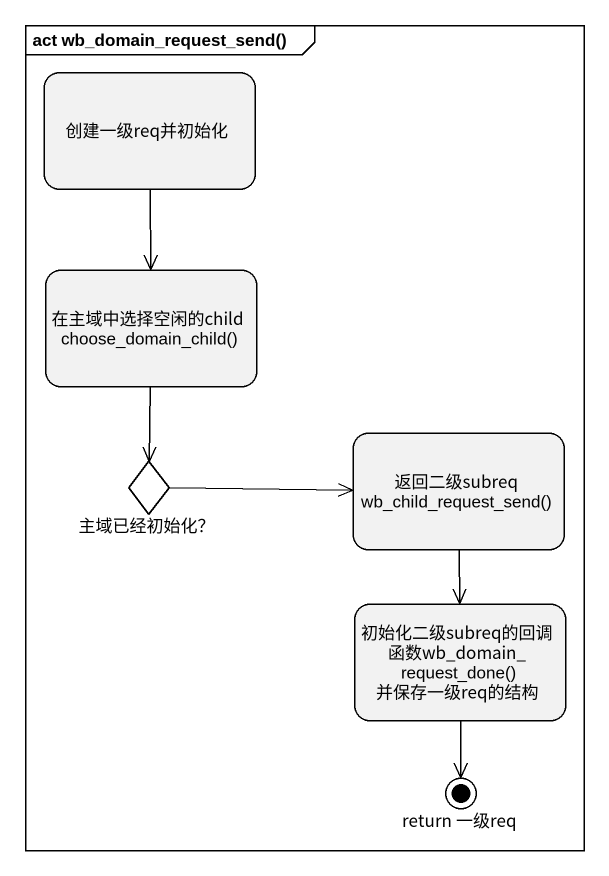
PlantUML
@startuml
mainframe act wb_domain_request_send()
hide empty description
state 创建一级req并初始化
state "在主域中选择空闲的child choose_domain_child()" as 在主域中选择空闲的child_choose
state "返回二级subreq wb_child_request_send()" as 返回二级subreq_wb_child_request
state "主域已经初始化？" as 主域已经初始化 <<choice>>
state "初始化二级subreq的回调函数wb_domain_request_done() 并保存一级req的结构" as 初始化二级subreq的回调函数wb_domain
state "return 一级req" as return_一级req <<end>>
创建一级req并初始化 --> 在主域中选择空闲的child_choose
在主域中选择空闲的child_choose --> 主域已经初始化
返回二级subreq_wb_child_request --> 初始化二级subreq的回调函数wb_domain
主域已经初始化 -right-> 返回二级subreq_wb_child_request
初始化二级subreq的回调函数wb_domain --> return_一级req
@enduml
